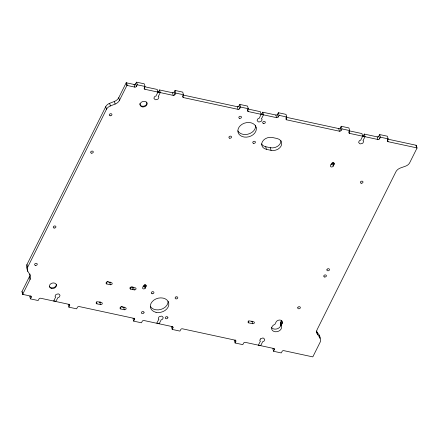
<?xml version="1.0" encoding="UTF-8"?>
<svg xmlns="http://www.w3.org/2000/svg" width="439" height="439" viewBox="0 0 439 439"><rect width="100%" height="100%" fill="white"/><g stroke="black" fill="none" stroke-linecap="round" stroke-linejoin="round"><path stroke-width="0.66" d="M255.558 125.23L255.558 127.129A9.395 7.161 -15.5 0 1 247.585 134.268A9.395 7.161 -15.5 0 1 237.839 130.915M316.343 330.962A7.617 5.806 -15.5 0 0 316.771 331.703L319.197 335.105L319.927 337.739A6.772 5.164 -15.5 0 1 320.168 342.14L312.848 356.814A0.845 0.648 -15.5 0 1 312.42 356.814L283.775 350.64A1.268 0.966 -15.5 0 0 282.162 351.321L281.278 352.94L273.579 351.282L274.326 349.631A1.268 0.966 -15.5 0 0 273.634 348.456L245.291 342.349A1.268 0.966 -15.5 0 0 243.678 343.029L242.794 344.648L235.095 342.991L235.842 341.339A1.268 0.966 -15.5 0 0 235.15 340.165L182.41 328.795A1.268 0.966 -15.5 0 0 180.797 329.475L179.913 331.094L172.214 329.437L172.961 327.785A1.268 0.966 -15.5 0 0 172.269 326.611L143.926 320.503A1.268 0.966 -15.5 0 0 142.313 321.183L141.429 322.802L133.73 321.145L134.477 319.493A1.268 0.966 -15.5 0 0 133.785 318.319L79.124 306.537A1.268 0.966 -15.5 0 0 77.505 307.218L76.622 308.836L68.923 307.179L69.675 305.528A1.268 0.966 -15.5 0 0 68.983 304.353L40.64 298.24A1.268 0.966 -15.5 0 0 39.022 298.921L38.138 300.539L30.439 298.882L31.191 297.23L30.823 295.913M31.191 297.23A1.268 0.966 -15.5 0 0 30.5 296.056L23.026 294.448A0.845 0.648 -15.5 0 1 22.68 294.278L30.071 279.467A7.617 5.806 -15.5 0 0 29.945 274.726L27.811 271.362L27.081 268.723A6.772 5.164 -15.5 0 1 26.966 264.514L105.744 106.666A6.772 5.164 -15.5 0 1 109.635 103.319L114.387 101.436A7.617 5.806 -15.5 0 0 118.76 97.667L126.152 82.856A0.845 0.648 -15.5 0 1 126.58 82.85L134.06 84.464A1.268 0.966 -15.5 0 0 135.673 83.783L136.556 82.164L144.255 83.822L144.985 86.461L144.239 88.107A1.268 0.966 -15.5 0 0 144.93 89.287L173.273 95.395A1.268 0.966 -15.5 0 0 174.887 94.714L175.776 93.095L175.04 90.456L182.739 92.119L183.469 94.753L182.723 96.404A1.268 0.966 -15.5 0 0 183.414 97.579L238.075 109.36A1.268 0.966 -15.5 0 0 239.694 108.68L240.577 107.061L239.848 104.422L247.547 106.084L248.276 108.718L247.53 110.37A1.268 0.966 -15.5 0 0 248.222 111.544L276.559 117.652A1.268 0.966 -15.5 0 0 278.178 116.977L279.061 115.353L278.331 112.719L286.025 114.376L286.76 117.015L286.014 118.662A1.268 0.966 -15.5 0 0 286.7 119.842L339.44 131.206A1.268 0.966 -15.5 0 0 341.059 130.526L341.943 128.907L341.213 126.267L348.912 127.93L349.642 130.564L348.895 132.216A1.268 0.966 -15.5 0 0 349.587 133.39L377.924 139.498A1.268 0.966 -15.5 0 0 379.543 138.823L380.426 137.198L379.697 134.564L387.39 136.222L388.125 138.861L387.379 140.507A1.268 0.966 -15.5 0 0 388.065 141.687L416.71 147.855A0.845 0.648 -15.5 0 1 417.05 148.025L409.73 162.699A6.772 5.164 -15.5 0 1 405.57 166.151L400.549 167.945A7.617 5.806 -15.5 0 0 395.874 171.83L317.232 329.393A7.617 5.806 -15.5 0 0 317.501 334.342L319.927 337.739M27.811 271.362A6.772 5.164 -15.5 0 1 27.695 267.148L106.479 109.306A6.772 5.164 -15.5 0 1 110.365 105.953L115.122 104.07A7.617 5.806 -15.5 0 0 119.496 100.306L126.887 85.49L126.152 82.856M22.68 294.278L21.95 291.639L29.342 276.828A7.617 5.806 -15.5 0 0 29.885 273.974M53.657 301.05L55.676 297A1.268 0.966 -15.5 0 1 55.188 295.842L55.638 294.948A1.268 0.966 -15.5 0 1 57.07 294.207L57.196 294.234A1.268 0.966 -15.5 0 1 58.486 293.932A1.268 0.966 -15.5 0 1 59.254 294.679L59.38 294.706A1.268 0.966 -15.5 0 1 59.869 295.859L59.419 296.759A1.268 0.966 -15.5 0 1 57.986 297.494L55.89 301.28M158.369 92.267L159.522 89.951L172.538 92.755A1.268 0.966 -15.5 0 0 174.157 92.08L175.04 90.456M143.026 286.31A1.355 1.032 -15.5 0 0 144.436 285.515L144.914 284.554L145.644 287.194M146.127 286.233A1.355 1.032 -15.5 0 0 145.408 284.944A1.355 1.032 -15.5 0 0 143.663 285.701L142.702 287.622A1.355 1.032 -15.5 0 0 143.421 288.911A1.355 1.032 -15.5 0 0 145.166 288.154L146.127 286.233L145.759 284.916M261.584 114.508L262.736 112.197L275.829 115.018A1.268 0.966 -15.5 0 0 277.448 114.338L278.331 112.719M159.176 323.79L161.195 319.74A1.268 0.966 -15.5 0 0 162.633 318.999L163.083 318.105A1.268 0.966 -15.5 0 0 162.589 316.947L162.468 316.92A1.268 0.966 -15.5 0 0 161.7 316.173A1.268 0.966 -15.5 0 0 160.405 316.481L160.284 316.453A1.268 0.966 -15.5 0 0 158.847 317.194L158.402 318.088A1.268 0.966 -15.5 0 0 158.891 319.241L156.794 323.027L159.105 323.527M330.946 164.351A1.482 1.13 -15.5 0 0 332.488 163.484L332.965 162.523L333.695 165.157M334.178 164.197A1.482 1.13 -15.5 0 0 333.388 162.787A1.482 1.13 -15.5 0 0 331.483 163.615L330.523 165.536A1.482 1.13 -15.5 0 0 331.313 166.952A1.482 1.13 -15.5 0 0 333.217 166.118L334.178 164.197L333.81 162.88M363.102 136.386L364.255 134.076L377.194 136.864A1.268 0.966 -15.5 0 0 378.813 136.183L379.697 134.564M281.108 325.612L280.378 322.972L281.503 320.711L282.233 323.351L281.108 325.612A5.076 3.874 -15.5 0 1 278.595 331.193A5.076 3.874 -15.5 0 1 271.944 329.76A5.076 3.874 -15.5 0 1 274.951 324.284L276.076 322.023A3.386 2.579 -15.5 0 1 280.433 320.124A3.386 2.579 -15.5 0 1 282.233 323.351M126.887 85.49A0.845 0.648 -15.5 0 1 127.315 85.49L134.789 87.098A1.268 0.966 -15.5 0 0 136.403 86.423L137.292 84.798L136.556 82.164M183.348 95.087L237.345 106.721A1.268 0.966 -15.5 0 0 238.964 106.046L239.848 104.422M286.64 117.345L338.71 128.567A1.268 0.966 -15.5 0 0 340.329 127.892L341.213 126.267M137.292 84.798L144.985 86.461M175.776 93.095L183.469 94.753M240.577 107.061L248.276 108.718M279.061 115.353L286.76 117.015M341.943 128.907L349.642 130.564M380.426 137.198L388.125 138.861M144.848 86.79L157.217 89.452L157.947 92.091L155.927 96.141A1.268 0.966 -15.5 0 0 154.49 96.882L154.045 97.776A1.268 0.966 -15.5 0 0 154.533 98.929L154.66 98.956A1.268 0.966 -15.5 0 0 155.422 99.708A1.268 0.966 -15.5 0 0 156.718 99.401L156.844 99.428A1.268 0.966 -15.5 0 0 158.276 98.687L158.726 97.793A1.268 0.966 -15.5 0 0 158.232 96.635L160.257 92.591L159.522 89.951M248.134 109.048L260.426 111.698L261.161 114.332L259.136 118.382A1.268 0.966 -15.5 0 0 257.704 119.123L257.254 120.023A1.268 0.966 -15.5 0 0 257.742 121.175L257.869 121.202A1.268 0.966 -15.5 0 0 258.637 121.949A1.268 0.966 -15.5 0 0 259.926 121.647L260.053 121.674A1.268 0.966 -15.5 0 0 261.49 120.934L261.935 120.034A1.268 0.966 -15.5 0 0 261.446 118.881L263.466 114.831L262.736 112.197M349.51 130.893L361.945 133.577L362.68 136.211L360.655 140.26A1.268 0.966 -15.5 0 0 359.223 141.001L358.773 141.901A1.268 0.966 -15.5 0 0 359.261 143.054L359.387 143.081A1.268 0.966 -15.5 0 0 360.156 143.827A1.268 0.966 -15.5 0 0 361.445 143.526L361.571 143.553A1.268 0.966 -15.5 0 0 363.009 142.812L363.454 141.912A1.268 0.966 -15.5 0 0 362.965 140.76L364.985 136.71L364.255 134.076M388.005 139.19L415.974 145.221A0.845 0.648 -15.5 0 1 416.32 145.391L417.05 148.025M157.875 91.828L160.18 92.327M261.084 114.069L263.395 114.568M362.603 135.947L364.913 136.447M261.545 143.893A7.825 5.97 -15.5 0 0 265.71 146.714L270.331 147.707A7.825 5.97 -15.5 0 0 280.987 140.667M266.44 149.353L271.061 150.347A7.825 5.97 -15.5 0 0 281.136 145.957A7.825 5.97 -15.5 0 0 276.976 138.494L272.356 137.5A7.825 5.97 -15.5 0 0 262.281 141.89A7.825 5.97 -15.5 0 0 266.44 149.353L265.71 146.714M107.308 281.597L108.46 281.849M106.88 283.989L110.348 284.735A1.355 1.032 -15.5 0 0 112.088 283.973A1.355 1.032 -15.5 0 0 111.369 282.683L107.906 281.937A1.355 1.032 -15.5 0 0 106.161 282.694A1.355 1.032 -15.5 0 0 106.88 283.989L106.331 282.008M130.74 289.131L134.208 289.877A1.355 1.032 -15.5 0 0 135.947 289.114A1.355 1.032 -15.5 0 0 135.228 287.825L131.766 287.079A1.355 1.032 -15.5 0 0 130.021 287.841A1.355 1.032 -15.5 0 0 130.74 289.131L130.191 287.15M248.798 322.884L252.644 323.713A1.268 0.966 -15.5 0 0 254.28 323A1.268 0.966 -15.5 0 0 253.605 321.792L249.753 320.964A1.268 0.966 -15.5 0 0 248.123 321.672A1.268 0.966 -15.5 0 0 248.798 322.884L248.249 320.904M121.252 306.598L122.986 306.971M96.97 303.843L100.432 304.589A1.355 1.032 -15.5 0 0 102.177 303.832A1.355 1.032 -15.5 0 0 101.458 302.542L97.996 301.796A1.355 1.032 -15.5 0 0 96.251 302.553A1.355 1.032 -15.5 0 0 96.97 303.843L96.421 301.867M120.829 308.985L124.292 309.731A1.355 1.032 -15.5 0 0 126.037 308.974A1.355 1.032 -15.5 0 0 125.318 307.684L121.855 306.938A1.355 1.032 -15.5 0 0 120.11 307.695A1.355 1.032 -15.5 0 0 120.829 308.985L120.281 307.009M54.162 300.907L55.314 301.159M415.974 145.221L416.71 147.855M387.516 139.706L388.065 141.687M378.813 136.183L379.543 138.823M377.194 136.864L377.924 139.498M349.038 131.415L349.587 133.39M340.329 127.892L341.059 130.526M338.71 128.567L339.44 131.206M332.488 163.484L333.217 166.118M285.97 117.202L286.7 119.842M277.448 114.338L278.178 116.977M275.829 115.018L276.559 117.652M270.331 147.707L271.061 150.347M316.771 331.703L317.501 334.342M247.673 109.569L248.222 111.544M238.964 106.046L239.694 108.68M237.345 106.721L238.075 109.36M280.938 321.842L281.673 324.481M273.963 348.314L274.326 349.631M272.849 348.648L273.579 351.282M251.915 321.074L252.644 323.713M182.865 95.603L183.414 97.579M174.157 92.08L174.887 94.714M172.538 92.755L173.273 95.395M235.48 340.022L235.842 341.339M234.366 340.351L235.095 342.991M144.382 87.306L144.93 89.287M135.673 83.783L136.403 86.423M134.06 84.464L134.789 87.098M126.58 82.85L127.315 85.49M118.76 97.667L119.496 100.306M114.387 101.436L115.122 104.07M172.598 326.468L172.961 327.785M109.635 103.319L110.365 105.953M171.484 326.803L172.214 329.437M105.744 106.666L106.479 109.306M144.541 285.306L145.271 287.946M144.436 285.515L145.166 288.154M134.208 289.877L133.472 287.238L131.744 286.865L132.474 289.504M134.114 318.176L134.477 319.493M133.001 318.505L133.73 321.145M124.292 309.731L123.562 307.097A1.355 1.032 -15.5 0 0 124.248 307.091M110.348 284.735L109.613 282.096A1.355 1.032 -15.5 0 0 110.299 282.09M100.432 304.589L99.702 301.955A1.355 1.032 -15.5 0 0 100.388 301.95M69.307 304.211L69.675 305.528M68.193 304.54L68.923 307.179M26.966 264.514L27.695 267.148M29.342 276.828L30.071 279.467M29.709 296.248L30.439 298.882M22.477 292.467L23.026 294.448M22.164 291.77A0.845 0.648 -15.5 0 1 21.95 291.639M319.197 335.105A6.772 5.164 -15.5 0 1 319.844 338.365M168.093 301.242A9.395 7.161 -15.5 0 1 160.844 309.457A9.395 7.161 -15.5 0 1 150.303 306.301M146.659 102.029A3.594 2.744 -15.5 0 1 143.844 106.167A3.594 2.744 -15.5 0 1 139.876 103.478M56.263 284.307A3.594 2.744 -15.5 0 1 53.662 287.649A3.594 2.744 -15.5 0 1 49.475 286.486M280.861 324.443A5.076 3.874 -15.5 0 1 277.228 328.806A5.076 3.874 -15.5 0 1 271.494 327.565M280.378 322.972A5.076 3.874 -15.5 0 1 280.79 323.927M144.019 312.288L144.019 312.563A1.355 1.032 -15.5 0 1 141.978 313.534A1.355 1.032 -15.5 0 1 141.984 311.767A1.355 1.032 -15.5 0 1 144.019 312.288M167.879 317.43L167.879 317.704A1.355 1.032 -15.5 0 1 165.838 318.676A1.355 1.032 -15.5 0 1 165.843 316.909A1.355 1.032 -15.5 0 1 167.879 317.43M256.294 127.864L256.288 129.763A9.395 7.161 -15.5 0 1 242.141 136.507A9.395 7.161 -15.5 0 1 242.158 124.237A9.395 7.161 -15.5 0 1 256.294 127.864M260.365 339.073L259.921 339.967A1.268 0.966 -15.5 0 0 260.409 341.119L258.39 345.169L260.695 345.669L262.72 341.619A1.268 0.966 -15.5 0 0 264.152 340.878L264.602 339.984A1.268 0.966 -15.5 0 0 264.108 338.826L263.987 338.798A1.268 0.966 -15.5 0 0 263.219 338.052A1.268 0.966 -15.5 0 0 261.924 338.359L261.803 338.332A1.268 0.966 -15.5 0 0 260.365 339.073M297.96 307.218L297.79 307.476A1.355 1.032 -15.5 0 0 299.074 308.782A1.355 1.032 -15.5 0 0 300.205 307.124A1.355 1.032 -15.5 0 0 297.96 307.218M327.11 269.228L326.934 269.486A1.355 1.032 -15.5 0 0 328.224 270.792A1.355 1.032 -15.5 0 0 329.349 269.134A1.355 1.032 -15.5 0 0 327.11 269.228M175.957 296.945L175.655 297.115A1.355 1.032 -15.5 0 0 175.852 298.855A1.355 1.032 -15.5 0 0 177.8 297.757A1.355 1.032 -15.5 0 0 175.957 296.945M156.032 312.327A9.395 7.161 -15.5 0 0 168.757 303.256A9.395 7.161 -15.5 0 0 153.957 300.067A9.395 7.161 -15.5 0 0 156.032 312.327M142.22 106.864A3.594 2.744 -15.5 0 0 147.092 103.39A3.594 2.744 -15.5 0 0 141.424 102.172A3.594 2.744 -15.5 0 0 142.22 106.864M51.582 288.467A3.594 2.744 -15.5 0 0 56.45 284.993A3.594 2.744 -15.5 0 0 50.787 283.775A3.594 2.744 -15.5 0 0 51.582 288.467M35.427 265.408A1.355 1.032 -15.5 0 0 37.26 264.097A1.355 1.032 -15.5 0 0 35.131 263.636A1.355 1.032 -15.5 0 0 35.427 265.408M54.085 228.022A1.355 1.032 -15.5 0 0 55.923 226.716A1.355 1.032 -15.5 0 0 53.788 226.255A1.355 1.032 -15.5 0 0 54.085 228.022M91.455 153.151A1.355 1.032 -15.5 0 0 93.287 151.845A1.355 1.032 -15.5 0 0 91.158 151.384A1.355 1.032 -15.5 0 0 91.455 153.151M110.112 115.764A1.355 1.032 -15.5 0 0 111.945 114.458A1.355 1.032 -15.5 0 0 109.816 113.997A1.355 1.032 -15.5 0 0 110.112 115.764M229.723 138.208A1.355 1.032 -15.5 0 0 231.556 136.902A1.355 1.032 -15.5 0 0 229.421 136.441A1.355 1.032 -15.5 0 0 229.723 138.208M239.634 118.349A1.355 1.032 -15.5 0 0 241.466 117.043A1.355 1.032 -15.5 0 0 239.332 116.582A1.355 1.032 -15.5 0 0 239.634 118.349M253.583 143.35A1.355 1.032 -15.5 0 0 255.416 142.044A1.355 1.032 -15.5 0 0 253.281 141.583A1.355 1.032 -15.5 0 0 253.583 143.35M263.493 123.491A1.355 1.032 -15.5 0 0 265.326 122.185A1.355 1.032 -15.5 0 0 263.191 121.724A1.355 1.032 -15.5 0 0 263.493 123.491M361.171 183.211A1.355 1.032 -15.5 0 0 363.004 181.905A1.355 1.032 -15.5 0 0 360.874 181.444A1.355 1.032 -15.5 0 0 361.171 183.211M324.553 276.987A1.355 1.032 -15.5 0 0 326.386 275.681A1.355 1.032 -15.5 0 0 324.256 275.22A1.355 1.032 -15.5 0 0 324.553 276.987M152.097 293.74A1.355 1.032 -15.5 0 0 153.93 292.434A1.355 1.032 -15.5 0 0 151.795 291.973A1.355 1.032 -15.5 0 0 152.097 293.74"/></g></svg>
